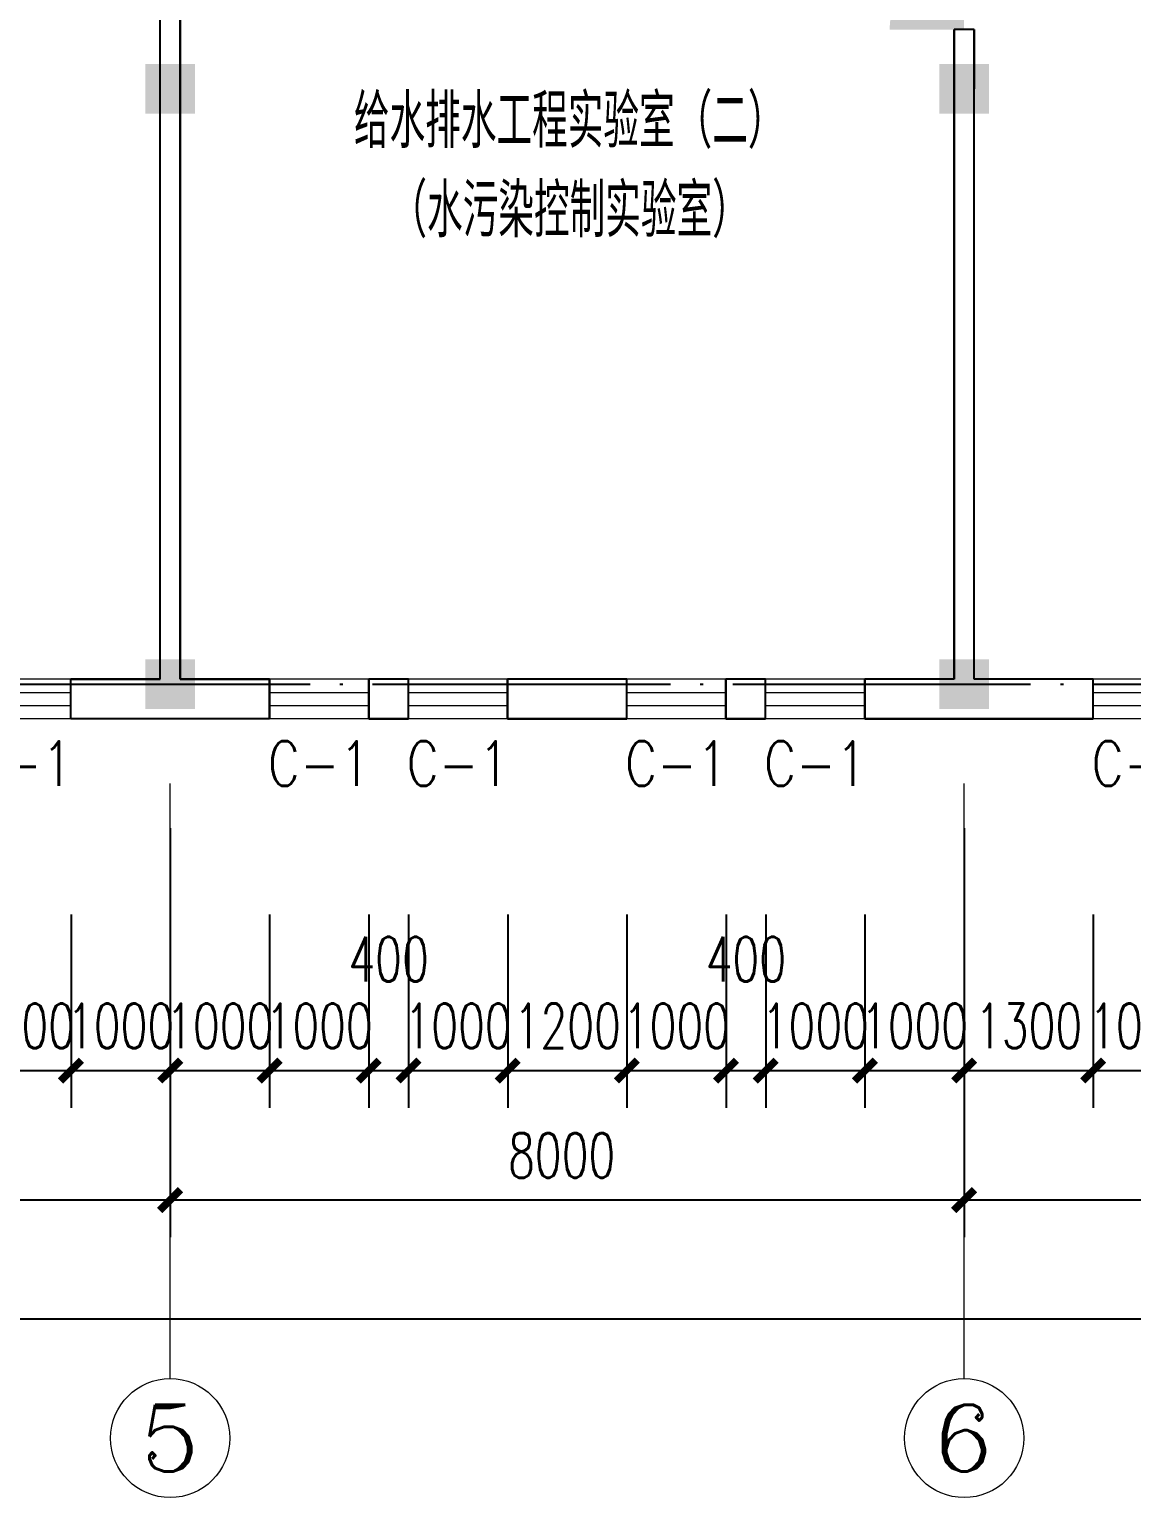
# Model space of a CAD drawing. Extents: x -220435 to 246757, y -381552 to -223577.
# Drawn here: x 86154 to 97260, y -357983 to -343183 of the extents above; entities that cross this region are included whole.
import ezdxf
from ezdxf.enums import TextEntityAlignment as Align

# ---------------------------------------------------------------- set-up
doc = ezdxf.new("R2010")
doc.units = 0
doc.header["$LTSCALE"] = 1500
doc.header["$MEASUREMENT"] = 0
doc.linetypes.add('DOTE', pattern=[2.42, 2, -0.2, 0.02, -0.2])
doc.layers.get('0').update_dxf_attribs({"linetype": 'CONTINUOUS'})
doc.layers.get('DEFPOINTS').update_dxf_attribs({"linetype": 'CONTINUOUS'})
for name, color, linetype in [('AXIS_TEXT', 7, 'CONTINUOUS'), ('COLUMN', 7, 'CONTINUOUS'), ('DOTE', 7, 'DOTE'), ('PUB_WALL', 7, 'CONTINUOUS'), ('WALL', 7, 'CONTINUOUS'), ('WINDOW_TEXT', 7, 'CONTINUOUS'), ('模压门', 90, 'CONTINUOUS')]:
    doc.layers.add(name, color=color, linetype=linetype)
for name, color, linetype, lineweight in [('PUB_DIM', 7, 'CONTINUOUS', 0), ('WINDOW', 7, 'CONTINUOUS', 0), ('我的', 7, 'CONTINUOUS', 0)]:
    doc.layers.add(name, color=color, linetype=linetype, lineweight=lineweight)
doc.styles.add('_SIMPLEX', font='SIMPLEX.shx', dxfattribs={"width": 0.8})
doc.styles.add('COMPLEX', font='COMPLEX')
doc.styles.add('DIM_FONT', font='TXT.shx', dxfattribs={"width": 0.7})
doc.styles.add('SIMPLEX', font='SIMPLEX.SHX')
doc.dimstyles.new('DIMN150', dxfattribs={"dimscale": 1.5, "dimtxt": 300, "dimasz": 1, "dimexe": 250, "dimexo": 300, "dimgap": 150, "dimtad": 1, "dimdec": 0, "dimzin": 0, "dimdsep": 46, "dimtxsty": 'DIM_FONT', "dimblk": '_DIMX', "dimcen": 0.09, "dimclrt": 7, "dimadec": 0, "dimazin": 0, "dimtfac": 1, "dimtdec": 0, "dimtix": 1, "dimtmove": 2, "dimatfit": 3, "dimldrblk": '_DIMX', "dimfxl": 1, "dimtolj": 1, "dimtzin": 0, "dimarcsym": 0})

# ---------------------------------------------------------------- blocks, each defined once
blk = doc.blocks.new('_DIMX')
blk.add_line((-150, 0), (150, 0))
at = {"const_width": 50}
blk.add_lwpolyline([(-70, -70), (70, 70)], dxfattribs=at)
blk = doc.blocks.new('*D533')
at = {"layer": 'DEFPOINTS', "color": 0, "lineweight": 20}
for p in [(61572, -350783), (103572, -350783), (61572, -356183)]:
    blk.add_point(p, dxfattribs=at)
at = {"layer": 'PUB_DIM', "color": 0, "lineweight": -2}
for p, q in [((61572, -351233), (61572, -356558)), ((103572, -351233), (103572, -356558)), ((103571, -356183), (61574, -356183))]:
    blk.add_line(p, q, dxfattribs=at)
at = {"layer": 'PUB_DIM', "color": 0, "lineweight": -2, "xscale": 1.5, "yscale": 1.5, "zscale": 1.5, "rotation": 180}
blk.add_blockref('_DIMX', (61572, -356183), dxfattribs=at)
at = {"layer": 'PUB_DIM', "color": 0, "lineweight": -2, "xscale": 1.5, "yscale": 1.5, "zscale": 1.5}
blk.add_blockref('_DIMX', (103572, -356183), dxfattribs=at)
at = {"layer": 'PUB_DIM', "color": 7, "insert": (82572, -355733), "char_height": 450, "attachment_point": 5, "style": 'DIM_FONT'}
blk.add_mtext('\\A1;42000', dxfattribs=at)
blk = doc.blocks.new('*D534')
at = {"layer": 'DEFPOINTS', "color": 0, "lineweight": 20}
for p in [(61572, -350783), (103572, -350783), (61572, -356183)]:
    blk.add_point(p, dxfattribs=at)
at = {"layer": 'PUB_DIM', "color": 0, "lineweight": -2}
for p, q in [((61572, -351233), (61572, -356558)), ((103572, -351233), (103572, -356558)), ((103571, -356183), (61574, -356183))]:
    blk.add_line(p, q, dxfattribs=at)
at = {"layer": 'PUB_DIM', "color": 0, "lineweight": -2, "xscale": 1.5, "yscale": 1.5, "zscale": 1.5, "rotation": 180}
blk.add_blockref('_DIMX', (61572, -356183), dxfattribs=at)
at = {"layer": 'PUB_DIM', "color": 0, "lineweight": -2, "xscale": 1.5, "yscale": 1.5, "zscale": 1.5}
blk.add_blockref('_DIMX', (103572, -356183), dxfattribs=at)
at = {"layer": 'PUB_DIM', "color": 7, "insert": (82572, -355733), "char_height": 450, "attachment_point": 5, "style": 'DIM_FONT'}
blk.add_mtext('\\A1;42000', dxfattribs=at)
blk = doc.blocks.new('*D536')
at = {"layer": 'DEFPOINTS', "color": 0, "lineweight": 20}
for p in [(79572, -350783), (87572, -350783), (79572, -354983)]:
    blk.add_point(p, dxfattribs=at)
at = {"layer": 'PUB_DIM', "color": 0, "lineweight": -2}
for p, q in [((79572, -351233), (79572, -355358)), ((87572, -351233), (87572, -355358)), ((87571, -354983), (79574, -354983))]:
    blk.add_line(p, q, dxfattribs=at)
at = {"layer": 'PUB_DIM', "color": 0, "lineweight": -2, "xscale": 1.5, "yscale": 1.5, "zscale": 1.5, "rotation": 180}
blk.add_blockref('_DIMX', (79572, -354983), dxfattribs=at)
at = {"layer": 'PUB_DIM', "color": 0, "lineweight": -2, "xscale": 1.5, "yscale": 1.5, "zscale": 1.5}
blk.add_blockref('_DIMX', (87572, -354983), dxfattribs=at)
at = {"layer": 'PUB_DIM', "color": 7, "insert": (83632, -354533), "char_height": 450, "attachment_point": 5, "style": 'DIM_FONT'}
blk.add_mtext('\\A1;8000', dxfattribs=at)
blk = doc.blocks.new('*D537')
at = {"layer": 'DEFPOINTS', "color": 0, "lineweight": 20}
for p in [(79572, -350783), (87572, -350783), (79572, -354983)]:
    blk.add_point(p, dxfattribs=at)
at = {"layer": 'PUB_DIM', "color": 0, "lineweight": -2}
for p, q in [((79572, -351233), (79572, -355358)), ((87572, -351233), (87572, -355358)), ((87571, -354983), (79574, -354983))]:
    blk.add_line(p, q, dxfattribs=at)
at = {"layer": 'PUB_DIM', "color": 0, "lineweight": -2, "xscale": 1.5, "yscale": 1.5, "zscale": 1.5, "rotation": 180}
blk.add_blockref('_DIMX', (79572, -354983), dxfattribs=at)
at = {"layer": 'PUB_DIM', "color": 0, "lineweight": -2, "xscale": 1.5, "yscale": 1.5, "zscale": 1.5}
blk.add_blockref('_DIMX', (87572, -354983), dxfattribs=at)
at = {"layer": 'PUB_DIM', "color": 7, "insert": (83632, -354533), "char_height": 450, "attachment_point": 5, "style": 'DIM_FONT'}
blk.add_mtext('\\A1;8000', dxfattribs=at)
blk = doc.blocks.new('*D429')
at = {"layer": 'DEFPOINTS', "color": 0, "lineweight": 20}
for p in [(89973, -351655), (90973, -351655), (90973, -353678)]:
    blk.add_point(p, dxfattribs=at)
at = {"layer": 'PUB_DIM', "color": 0, "lineweight": -2}
for p, q in [((89973, -352105), (89973, -354053)), ((90973, -352105), (90973, -354053)), ((89971, -353678), (89970, -353678)), ((89973, -353678), (90973, -353678)), ((90974, -353678), (90976, -353678))]:
    blk.add_line(p, q, dxfattribs=at)
at = {"layer": 'PUB_DIM', "color": 0, "lineweight": -2, "xscale": 1.5, "yscale": 1.5, "zscale": 1.5}
blk.add_blockref('_DIMX', (89973, -353678), dxfattribs=at)
at = {"layer": 'PUB_DIM', "color": 0, "lineweight": -2, "xscale": 1.5, "yscale": 1.5, "zscale": 1.5, "rotation": 180}
blk.add_blockref('_DIMX', (90973, -353678), dxfattribs=at)
at = {"layer": 'PUB_DIM', "color": 7, "insert": (90473, -353228), "char_height": 450, "attachment_point": 5, "style": 'DIM_FONT'}
blk.add_mtext('\\A1;1000', dxfattribs=at)
blk = doc.blocks.new('_WBLK')
for p, q in [((-0.5, 0.5), (0.5, 0.5)), ((0.5, 0.167), (-0.5, 0.167)), ((0.5, -0.167), (-0.5, -0.167)), ((-0.5, -0.5), (0.5, -0.5))]:
    blk.add_line(p, q)
at = {"layer": 'WINDOW_TEXT', "style": 'SIMPLEX', "flags": 9}
blk.add_attdef('A', text='', height=1, dxfattribs=at).set_placement((0, 1.5), align=Align.MIDDLE)
blk = doc.blocks.new('*D430')
at = {"layer": 'DEFPOINTS', "color": 0, "lineweight": 20}
for p in [(87572, -350783), (95572, -350783), (87572, -354983)]:
    blk.add_point(p, dxfattribs=at)
at = {"layer": 'PUB_DIM', "color": 0, "lineweight": -2}
for p, q in [((87572, -351233), (87572, -355358)), ((95572, -351233), (95572, -355358)), ((95571, -354983), (87574, -354983))]:
    blk.add_line(p, q, dxfattribs=at)
at = {"layer": 'PUB_DIM', "color": 0, "lineweight": -2, "xscale": 1.5, "yscale": 1.5, "zscale": 1.5, "rotation": 180}
blk.add_blockref('_DIMX', (87572, -354983), dxfattribs=at)
at = {"layer": 'PUB_DIM', "color": 0, "lineweight": -2, "xscale": 1.5, "yscale": 1.5, "zscale": 1.5}
blk.add_blockref('_DIMX', (95572, -354983), dxfattribs=at)
at = {"layer": 'PUB_DIM', "color": 7, "insert": (91517, -354533), "char_height": 450, "attachment_point": 5, "style": 'DIM_FONT'}
blk.add_mtext('\\A1;8000', dxfattribs=at)
blk = doc.blocks.new('*D431')
at = {"layer": 'DEFPOINTS', "color": 0, "lineweight": 20}
for p in [(87572, -350783), (95572, -350783), (87572, -354983)]:
    blk.add_point(p, dxfattribs=at)
at = {"layer": 'PUB_DIM', "color": 0, "lineweight": -2}
for p, q in [((87572, -351233), (87572, -355358)), ((95572, -351233), (95572, -355358)), ((95571, -354983), (87574, -354983))]:
    blk.add_line(p, q, dxfattribs=at)
at = {"layer": 'PUB_DIM', "color": 0, "lineweight": -2, "xscale": 1.5, "yscale": 1.5, "zscale": 1.5, "rotation": 180}
blk.add_blockref('_DIMX', (87572, -354983), dxfattribs=at)
at = {"layer": 'PUB_DIM', "color": 0, "lineweight": -2, "xscale": 1.5, "yscale": 1.5, "zscale": 1.5}
blk.add_blockref('_DIMX', (95572, -354983), dxfattribs=at)
at = {"layer": 'PUB_DIM', "color": 7, "insert": (91517, -354533), "char_height": 450, "attachment_point": 5, "style": 'DIM_FONT'}
blk.add_mtext('\\A1;8000', dxfattribs=at)
blk = doc.blocks.new('_AXISO')
blk.add_circle((0, 0), 0.5)
at = {"layer": 'AXIS_TEXT', "style": 'COMPLEX', "width": 1.041667}
blk.add_attdef('A', text='', height=0.56, dxfattribs=at).set_placement((-0.25, -0.28), (0.25, -0.28), align=Align.FIT)
blk = doc.blocks.new('*D438')
at = {"layer": 'DEFPOINTS', "color": 0, "lineweight": 20}
for p in [(89573, -351655), (89973, -351655), (89973, -353678)]:
    blk.add_point(p, dxfattribs=at)
at = {"layer": 'PUB_DIM', "color": 0, "lineweight": -2}
for p, q in [((89573, -352105), (89573, -354053)), ((89973, -352105), (89973, -354053)), ((89571, -353678), (89570, -353678)), ((89573, -353678), (89973, -353678)), ((89974, -353678), (89976, -353678))]:
    blk.add_line(p, q, dxfattribs=at)
at = {"layer": 'PUB_DIM', "color": 0, "lineweight": -2, "xscale": 1.5, "yscale": 1.5, "zscale": 1.5}
blk.add_blockref('_DIMX', (89573, -353678), dxfattribs=at)
at = {"layer": 'PUB_DIM', "color": 0, "lineweight": -2, "xscale": 1.5, "yscale": 1.5, "zscale": 1.5, "rotation": 180}
blk.add_blockref('_DIMX', (89973, -353678), dxfattribs=at)
at = {"layer": 'PUB_DIM', "color": 7, "insert": (89773, -352556), "char_height": 450, "attachment_point": 5, "style": 'DIM_FONT'}
blk.add_mtext('\\A1;400', dxfattribs=at)
blk = doc.blocks.new('*D439')
at = {"layer": 'DEFPOINTS', "color": 0, "lineweight": 20}
for p in [(88573, -351655), (89573, -351655), (89573, -353678)]:
    blk.add_point(p, dxfattribs=at)
at = {"layer": 'PUB_DIM', "color": 0, "lineweight": -2}
for p, q in [((88573, -352105), (88573, -354053)), ((89573, -352105), (89573, -354053)), ((88571, -353678), (88570, -353678)), ((88573, -353678), (89573, -353678)), ((89574, -353678), (89576, -353678))]:
    blk.add_line(p, q, dxfattribs=at)
at = {"layer": 'PUB_DIM', "color": 0, "lineweight": -2, "xscale": 1.5, "yscale": 1.5, "zscale": 1.5}
blk.add_blockref('_DIMX', (88573, -353678), dxfattribs=at)
at = {"layer": 'PUB_DIM', "color": 0, "lineweight": -2, "xscale": 1.5, "yscale": 1.5, "zscale": 1.5, "rotation": 180}
blk.add_blockref('_DIMX', (89573, -353678), dxfattribs=at)
at = {"layer": 'PUB_DIM', "color": 7, "insert": (89073, -353228), "char_height": 450, "attachment_point": 5, "style": 'DIM_FONT'}
blk.add_mtext('\\A1;1000', dxfattribs=at)
blk = doc.blocks.new('*D440')
at = {"layer": 'DEFPOINTS', "color": 0, "lineweight": 20}
for p in [(87572, -351655), (88573, -351655), (88573, -353678)]:
    blk.add_point(p, dxfattribs=at)
at = {"layer": 'PUB_DIM', "color": 0, "lineweight": -2}
for p, q in [((87572, -352105), (87572, -354053)), ((88573, -352105), (88573, -354053)), ((87571, -353678), (87569, -353678)), ((87572, -353678), (88573, -353678)), ((88574, -353678), (88576, -353678))]:
    blk.add_line(p, q, dxfattribs=at)
at = {"layer": 'PUB_DIM', "color": 0, "lineweight": -2, "xscale": 1.5, "yscale": 1.5, "zscale": 1.5}
blk.add_blockref('_DIMX', (87572, -353678), dxfattribs=at)
at = {"layer": 'PUB_DIM', "color": 0, "lineweight": -2, "xscale": 1.5, "yscale": 1.5, "zscale": 1.5, "rotation": 180}
blk.add_blockref('_DIMX', (88573, -353678), dxfattribs=at)
at = {"layer": 'PUB_DIM', "color": 7, "insert": (88072, -353228), "char_height": 450, "attachment_point": 5, "style": 'DIM_FONT'}
blk.add_mtext('\\A1;1000', dxfattribs=at)
blk = doc.blocks.new('*D441')
at = {"layer": 'DEFPOINTS', "color": 0, "lineweight": 20}
for p in [(86573, -351655), (87572, -351655), (87572, -353678)]:
    blk.add_point(p, dxfattribs=at)
at = {"layer": 'PUB_DIM', "color": 0, "lineweight": -2}
for p, q in [((86573, -352105), (86573, -354053)), ((87572, -352105), (87572, -354053)), ((86571, -353678), (86570, -353678)), ((86573, -353678), (87572, -353678)), ((87574, -353678), (87575, -353678))]:
    blk.add_line(p, q, dxfattribs=at)
at = {"layer": 'PUB_DIM', "color": 0, "lineweight": -2, "xscale": 1.5, "yscale": 1.5, "zscale": 1.5}
blk.add_blockref('_DIMX', (86573, -353678), dxfattribs=at)
at = {"layer": 'PUB_DIM', "color": 0, "lineweight": -2, "xscale": 1.5, "yscale": 1.5, "zscale": 1.5, "rotation": 180}
blk.add_blockref('_DIMX', (87572, -353678), dxfattribs=at)
at = {"layer": 'PUB_DIM', "color": 7, "insert": (87073, -353228), "char_height": 450, "attachment_point": 5, "style": 'DIM_FONT'}
blk.add_mtext('\\A1;1000', dxfattribs=at)
blk = doc.blocks.new('*D442')
at = {"layer": 'DEFPOINTS', "color": 0, "lineweight": 20}
for p in [(85573, -351655), (86573, -351655), (86573, -353678)]:
    blk.add_point(p, dxfattribs=at)
at = {"layer": 'PUB_DIM', "color": 0, "lineweight": -2}
for p, q in [((85573, -352105), (85573, -354053)), ((86573, -352105), (86573, -354053)), ((85571, -353678), (85570, -353678)), ((85573, -353678), (86573, -353678)), ((86574, -353678), (86576, -353678))]:
    blk.add_line(p, q, dxfattribs=at)
at = {"layer": 'PUB_DIM', "color": 0, "lineweight": -2, "xscale": 1.5, "yscale": 1.5, "zscale": 1.5}
blk.add_blockref('_DIMX', (85573, -353678), dxfattribs=at)
at = {"layer": 'PUB_DIM', "color": 0, "lineweight": -2, "xscale": 1.5, "yscale": 1.5, "zscale": 1.5, "rotation": 180}
blk.add_blockref('_DIMX', (86573, -353678), dxfattribs=at)
at = {"layer": 'PUB_DIM', "color": 7, "insert": (86073, -353228), "char_height": 450, "attachment_point": 5, "style": 'DIM_FONT'}
blk.add_mtext('\\A1;1000', dxfattribs=at)
blk = doc.blocks.new('_FZH')
blk.add_solid([(-0.5, -0.5), (0.5, -0.5), (-0.5, 0.5), (0.5, 0.5)])
blk = doc.blocks.new('*D443')
at = {"layer": 'DEFPOINTS', "color": 0, "lineweight": 20}
for p in [(95572, -351655), (99972, -351655), (95572, -354983)]:
    blk.add_point(p, dxfattribs=at)
at = {"layer": 'PUB_DIM', "color": 0, "lineweight": -2}
for p, q in [((95572, -352105), (95572, -355358)), ((99972, -352105), (99972, -355358)), ((99971, -354983), (95574, -354983))]:
    blk.add_line(p, q, dxfattribs=at)
at = {"layer": 'PUB_DIM', "color": 0, "lineweight": -2, "xscale": 1.5, "yscale": 1.5, "zscale": 1.5, "rotation": 180}
blk.add_blockref('_DIMX', (95572, -354983), dxfattribs=at)
at = {"layer": 'PUB_DIM', "color": 0, "lineweight": -2, "xscale": 1.5, "yscale": 1.5, "zscale": 1.5}
blk.add_blockref('_DIMX', (99972, -354983), dxfattribs=at)
at = {"layer": 'PUB_DIM', "color": 7, "insert": (97972, -354533), "char_height": 450, "attachment_point": 5, "style": 'DIM_FONT'}
blk.add_mtext('\\A1;4400', dxfattribs=at)
blk = doc.blocks.new('*D444')
at = {"layer": 'DEFPOINTS', "color": 0, "lineweight": 20}
for p in [(94573, -351655), (95572, -351655), (95572, -353678)]:
    blk.add_point(p, dxfattribs=at)
at = {"layer": 'PUB_DIM', "color": 0, "lineweight": -2}
for p, q in [((94573, -352105), (94573, -354053)), ((95572, -352105), (95572, -354053)), ((94571, -353678), (94570, -353678)), ((94573, -353678), (95572, -353678)), ((95574, -353678), (95575, -353678))]:
    blk.add_line(p, q, dxfattribs=at)
at = {"layer": 'PUB_DIM', "color": 0, "lineweight": -2, "xscale": 1.5, "yscale": 1.5, "zscale": 1.5}
blk.add_blockref('_DIMX', (94573, -353678), dxfattribs=at)
at = {"layer": 'PUB_DIM', "color": 0, "lineweight": -2, "xscale": 1.5, "yscale": 1.5, "zscale": 1.5, "rotation": 180}
blk.add_blockref('_DIMX', (95572, -353678), dxfattribs=at)
at = {"layer": 'PUB_DIM', "color": 7, "insert": (95072, -353228), "char_height": 450, "attachment_point": 5, "style": 'DIM_FONT'}
blk.add_mtext('\\A1;1000', dxfattribs=at)
blk = doc.blocks.new('*D445')
at = {"layer": 'DEFPOINTS', "color": 0, "lineweight": 20}
for p in [(93573, -351655), (94573, -351655), (94573, -353678)]:
    blk.add_point(p, dxfattribs=at)
at = {"layer": 'PUB_DIM', "color": 0, "lineweight": -2}
for p, q in [((93573, -352105), (93573, -354053)), ((94573, -352105), (94573, -354053)), ((93571, -353678), (93570, -353678)), ((93573, -353678), (94573, -353678)), ((94574, -353678), (94576, -353678))]:
    blk.add_line(p, q, dxfattribs=at)
at = {"layer": 'PUB_DIM', "color": 0, "lineweight": -2, "xscale": 1.5, "yscale": 1.5, "zscale": 1.5}
blk.add_blockref('_DIMX', (93573, -353678), dxfattribs=at)
at = {"layer": 'PUB_DIM', "color": 0, "lineweight": -2, "xscale": 1.5, "yscale": 1.5, "zscale": 1.5, "rotation": 180}
blk.add_blockref('_DIMX', (94573, -353678), dxfattribs=at)
at = {"layer": 'PUB_DIM', "color": 7, "insert": (94073, -353228), "char_height": 450, "attachment_point": 5, "style": 'DIM_FONT'}
blk.add_mtext('\\A1;1000', dxfattribs=at)
blk = doc.blocks.new('*D446')
at = {"layer": 'DEFPOINTS', "color": 0, "lineweight": 20}
for p in [(93173, -351655), (93573, -351655), (93573, -353678)]:
    blk.add_point(p, dxfattribs=at)
at = {"layer": 'PUB_DIM', "color": 0, "lineweight": -2}
for p, q in [((93173, -352105), (93173, -354053)), ((93573, -352105), (93573, -354053)), ((93171, -353678), (93170, -353678)), ((93173, -353678), (93573, -353678)), ((93574, -353678), (93576, -353678))]:
    blk.add_line(p, q, dxfattribs=at)
at = {"layer": 'PUB_DIM', "color": 0, "lineweight": -2, "xscale": 1.5, "yscale": 1.5, "zscale": 1.5}
blk.add_blockref('_DIMX', (93173, -353678), dxfattribs=at)
at = {"layer": 'PUB_DIM', "color": 0, "lineweight": -2, "xscale": 1.5, "yscale": 1.5, "zscale": 1.5, "rotation": 180}
blk.add_blockref('_DIMX', (93573, -353678), dxfattribs=at)
at = {"layer": 'PUB_DIM', "color": 7, "insert": (93373, -352556), "char_height": 450, "attachment_point": 5, "style": 'DIM_FONT'}
blk.add_mtext('\\A1;400', dxfattribs=at)
blk = doc.blocks.new('*D447')
at = {"layer": 'DEFPOINTS', "color": 0, "lineweight": 20}
for p in [(92173, -351655), (93173, -351655), (93173, -353678)]:
    blk.add_point(p, dxfattribs=at)
at = {"layer": 'PUB_DIM', "color": 0, "lineweight": -2}
for p, q in [((92173, -352105), (92173, -354053)), ((93173, -352105), (93173, -354053)), ((92171, -353678), (92170, -353678)), ((92173, -353678), (93173, -353678)), ((93174, -353678), (93176, -353678))]:
    blk.add_line(p, q, dxfattribs=at)
at = {"layer": 'PUB_DIM', "color": 0, "lineweight": -2, "xscale": 1.5, "yscale": 1.5, "zscale": 1.5}
blk.add_blockref('_DIMX', (92173, -353678), dxfattribs=at)
at = {"layer": 'PUB_DIM', "color": 0, "lineweight": -2, "xscale": 1.5, "yscale": 1.5, "zscale": 1.5, "rotation": 180}
blk.add_blockref('_DIMX', (93173, -353678), dxfattribs=at)
at = {"layer": 'PUB_DIM', "color": 7, "insert": (92673, -353228), "char_height": 450, "attachment_point": 5, "style": 'DIM_FONT'}
blk.add_mtext('\\A1;1000', dxfattribs=at)
blk = doc.blocks.new('*D448')
at = {"layer": 'DEFPOINTS', "color": 0, "lineweight": 20}
for p in [(90973, -351655), (92173, -351655), (92173, -353678)]:
    blk.add_point(p, dxfattribs=at)
at = {"layer": 'PUB_DIM', "color": 0, "lineweight": -2}
for p, q in [((90973, -352105), (90973, -354053)), ((92173, -352105), (92173, -354053)), ((90971, -353678), (90970, -353678)), ((90973, -353678), (92173, -353678)), ((92174, -353678), (92176, -353678))]:
    blk.add_line(p, q, dxfattribs=at)
at = {"layer": 'PUB_DIM', "color": 0, "lineweight": -2, "xscale": 1.5, "yscale": 1.5, "zscale": 1.5}
blk.add_blockref('_DIMX', (90973, -353678), dxfattribs=at)
at = {"layer": 'PUB_DIM', "color": 0, "lineweight": -2, "xscale": 1.5, "yscale": 1.5, "zscale": 1.5, "rotation": 180}
blk.add_blockref('_DIMX', (92173, -353678), dxfattribs=at)
at = {"layer": 'PUB_DIM', "color": 7, "insert": (91573, -353228), "char_height": 450, "attachment_point": 5, "style": 'DIM_FONT'}
blk.add_mtext('\\A1;1200', dxfattribs=at)
blk = doc.blocks.new('*D452')
at = {"layer": 'DEFPOINTS', "color": 0, "lineweight": 20}
for p in [(96872, -351655), (97872, -351655), (97872, -353678)]:
    blk.add_point(p, dxfattribs=at)
at = {"layer": 'PUB_DIM', "color": 0, "lineweight": -2}
for p, q in [((96872, -352105), (96872, -354053)), ((97872, -352105), (97872, -354053)), ((96871, -353678), (96869, -353678)), ((96872, -353678), (97872, -353678)), ((97874, -353678), (97875, -353678))]:
    blk.add_line(p, q, dxfattribs=at)
at = {"layer": 'PUB_DIM', "color": 0, "lineweight": -2, "xscale": 1.5, "yscale": 1.5, "zscale": 1.5}
blk.add_blockref('_DIMX', (96872, -353678), dxfattribs=at)
at = {"layer": 'PUB_DIM', "color": 0, "lineweight": -2, "xscale": 1.5, "yscale": 1.5, "zscale": 1.5, "rotation": 180}
blk.add_blockref('_DIMX', (97872, -353678), dxfattribs=at)
at = {"layer": 'PUB_DIM', "color": 7, "insert": (97372, -353228), "char_height": 450, "attachment_point": 5, "style": 'DIM_FONT'}
blk.add_mtext('\\A1;1000', dxfattribs=at)
blk = doc.blocks.new('*D453')
at = {"layer": 'DEFPOINTS', "color": 0, "lineweight": 20}
for p in [(95572, -351655), (96872, -351655), (96872, -353678)]:
    blk.add_point(p, dxfattribs=at)
at = {"layer": 'PUB_DIM', "color": 0, "lineweight": -2}
for p, q in [((95572, -352105), (95572, -354053)), ((96872, -352105), (96872, -354053)), ((95571, -353678), (95569, -353678)), ((95572, -353678), (96872, -353678)), ((96874, -353678), (96875, -353678))]:
    blk.add_line(p, q, dxfattribs=at)
at = {"layer": 'PUB_DIM', "color": 0, "lineweight": -2, "xscale": 1.5, "yscale": 1.5, "zscale": 1.5}
blk.add_blockref('_DIMX', (95572, -353678), dxfattribs=at)
at = {"layer": 'PUB_DIM', "color": 0, "lineweight": -2, "xscale": 1.5, "yscale": 1.5, "zscale": 1.5, "rotation": 180}
blk.add_blockref('_DIMX', (96872, -353678), dxfattribs=at)
at = {"layer": 'PUB_DIM', "color": 7, "insert": (96222, -353228), "char_height": 450, "attachment_point": 5, "style": 'DIM_FONT'}
blk.add_mtext('\\A1;1300', dxfattribs=at)

msp = doc.modelspace()

# ---------------------------------------------------------------- hatches: boundary and pattern name
at = {"layer": '模压门'}
msp.add_hatch(color=256, dxfattribs=at).paths.add_polyline_path([(94822.2, -343185.5, -0.4142136), (95572.2, -342435.5), (95572.2, -343185.5)])

# ---------------------------------------------------------------- linework, layer by layer
at = {"layer": 'DOTE'}
msp.add_line((60572.4, -349782.5), (103542.4, -349782.5), dxfattribs=at)
at = {"layer": 'PUB_DIM'}
for p, q in [((87572.4, -356782.5), (87572.4, -350782.5)), ((87572.4, -356782.5), (87572.4, -350782.5)), ((95572.4, -356782.5), (95572.4, -350782.5)), ((95572.4, -356782.5), (95572.4, -350782.5))]:
    msp.add_line(p, q, dxfattribs=at)
at = {"layer": 'PUB_WALL'}
for p, q in [((87472.4, -349732.5), (87472.4, -334582.5)), ((87472.4, -349732.5), (87472.4, -334582.5)), ((87672.4, -349732.5), (87672.4, -334582.5)), ((87672.4, -334582.5), (87672.4, -349732.5)), ((95472.4, -349732.5), (95472.4, -343182.5)), ((95672.4, -343182.5), (95472.4, -343182.5)), ((95672.4, -343182.5), (95472.4, -343182.5)), ((95472.4, -343182.5), (95472.4, -349732.5)), ((95672.4, -343182.5), (95672.4, -343782.5)), ((95672.4, -343782.5), (95672.4, -343182.5)), ((95672.4, -349732.5), (95672.4, -343782.5)), ((95672.4, -349732.5), (95672.4, -343782.5)), ((86572.8, -350132.5), (86572.8, -349732.5)), ((87472.4, -349732.5), (86572.8, -349732.5)), ((86572.8, -350132.5), (86572.8, -349732.5)), ((86572.8, -349732.5), (87472.4, -349732.5)), ((88572.5, -349732.5), (87672.4, -349732.5)), ((87672.4, -349732.5), (88572.5, -349732.5)), ((88572.5, -350132.5), (88572.5, -349732.5)), ((88572.5, -349732.5), (88572.5, -350132.5)), ((89972.5, -349732.5), (89572.5, -349732.5)), ((89572.5, -350132.5), (89572.5, -349732.5)), ((89972.5, -349732.5), (89572.5, -349732.5)), ((89572.5, -349732.5), (89572.5, -350132.5)), ((89972.5, -350132.5), (89972.5, -349732.5)), ((89972.5, -350132.5), (89972.5, -349732.5)), ((92172.5, -349732.5), (90972.5, -349732.5)), ((90972.5, -350132.5), (90972.5, -349732.5)), ((92172.5, -349732.5), (90972.5, -349732.5)), ((90972.5, -349732.5), (90972.5, -350132.5)), ((92172.5, -350132.5), (92172.5, -349732.5)), ((92172.5, -350132.5), (92172.5, -349732.5)), ((93572.5, -349732.5), (93172.5, -349732.5)), ((93172.5, -350132.5), (93172.5, -349732.5)), ((93572.5, -349732.5), (93172.5, -349732.5)), ((93172.5, -349732.5), (93172.5, -350132.5)), ((93572.5, -350132.5), (93572.5, -349732.5)), ((93572.5, -350132.5), (93572.5, -349732.5)), ((95472.4, -349732.5), (94572.5, -349732.5)), ((94572.5, -350132.5), (94572.5, -349732.5)), ((95472.4, -349732.5), (94572.5, -349732.5)), ((94572.5, -349732.5), (94572.5, -350132.5)), ((96872.4, -349732.5), (95672.4, -349732.5)), ((96872.4, -349732.5), (95672.4, -349732.5)), ((96872.4, -350132.5), (96872.4, -349732.5)), ((96872.4, -350132.5), (96872.4, -349732.5)), ((88572.5, -350132.5), (86572.8, -350132.5)), ((88572.5, -350132.5), (86572.8, -350132.5)), ((89972.5, -350132.5), (89572.5, -350132.5)), ((89572.5, -350132.5), (89972.5, -350132.5)), ((92172.5, -350132.5), (90972.5, -350132.5)), ((90972.5, -350132.5), (92172.5, -350132.5)), ((93572.5, -350132.5), (93172.5, -350132.5)), ((93172.5, -350132.5), (93572.5, -350132.5)), ((96872.4, -350132.5), (94572.5, -350132.5)), ((94572.5, -350132.5), (96872.4, -350132.5))]:
    msp.add_line(p, q, dxfattribs=at)
at = {"layer": 'WALL'}
for p, q in [((87472.4, -349732.5), (87472.4, -334582.5)), ((87672.4, -349732.5), (87672.4, -334582.5)), ((95472.4, -349732.5), (95472.4, -343182.5)), ((95672.4, -343182.5), (95472.4, -343182.5)), ((95672.4, -343182.5), (95672.4, -343782.5)), ((95672.4, -349732.5), (95672.4, -343782.5)), ((86572.8, -350132.5), (86572.8, -349732.5)), ((87472.4, -349732.5), (86572.8, -349732.5)), ((88572.5, -349732.5), (87672.4, -349732.5)), ((88572.5, -350132.5), (88572.5, -349732.5)), ((89972.5, -349732.5), (89572.5, -349732.5)), ((89572.5, -350132.5), (89572.5, -349732.5)), ((89972.5, -350132.5), (89972.5, -349732.5)), ((92172.5, -349732.5), (90972.5, -349732.5)), ((90972.5, -350132.5), (90972.5, -349732.5)), ((92172.5, -350132.5), (92172.5, -349732.5)), ((93572.5, -349732.5), (93172.5, -349732.5)), ((93172.5, -350132.5), (93172.5, -349732.5)), ((93572.5, -350132.5), (93572.5, -349732.5)), ((95472.4, -349732.5), (94572.5, -349732.5)), ((94572.5, -350132.5), (94572.5, -349732.5)), ((96872.4, -349732.5), (95672.4, -349732.5)), ((96872.4, -350132.5), (96872.4, -349732.5)), ((88572.5, -350132.5), (86572.8, -350132.5)), ((89972.5, -350132.5), (89572.5, -350132.5)), ((92172.5, -350132.5), (90972.5, -350132.5)), ((93572.5, -350132.5), (93172.5, -350132.5)), ((96872.4, -350132.5), (94572.5, -350132.5))]:
    msp.add_line(p, q, dxfattribs=at)

# ---------------------------------------------------------------- block references
at = {"layer": 'COLUMN', "xscale": 500, "yscale": 500, "zscale": 500}
for p in [(87572.4, -343782.5), (95572.4, -343782.5), (87572.4, -349782.5), (95572.4, -349782.5)]:
    msp.add_blockref('_FZH', p, dxfattribs=at)
at = {"layer": 'PUB_DIM'}
ref = msp.add_blockref('_AXISO', (87572.4, -357382.5), dxfattribs=dict(at, xscale=1200, yscale=1200, zscale=1200))
ref.add_attrib('A', '5', dxfattribs={"layer": 'AXIS_TEXT', "height": 672, "style": 'COMPLEX', "width": 1.339286}).set_placement((87272.4, -357718.5), (87872.4, -357718.5), align=Align.FIT)
ref = msp.add_blockref('_AXISO', (95572.4, -357382.5), dxfattribs=dict(at, xscale=1200, yscale=1200, zscale=1200))
ref.add_attrib('A', '6', dxfattribs={"layer": 'AXIS_TEXT', "height": 672, "style": 'COMPLEX', "width": 1.339286}).set_placement((95272.4, -357718.5), (95872.4, -357718.5), align=Align.FIT)
at = {"layer": 'WINDOW'}
ref = msp.add_blockref('_WBLK', (86072.8, -349932.5), dxfattribs=dict(at, xscale=1000, yscale=399.9999999999418, zscale=1000, rotation=180))
ref.add_attrib('A', 'C-1', dxfattribs={"layer": 'WINDOW_TEXT', "height": 450, "style": '_SIMPLEX', "width": 0.8, "flags": 8}).set_placement((86072.8, -350582.5), align=Align.MIDDLE)
ref = msp.add_blockref('_WBLK', (89072.5, -349932.5), dxfattribs=dict(at, xscale=1000, yscale=400, zscale=1000, rotation=180))
ref.add_attrib('A', 'C-1', dxfattribs={"layer": 'WINDOW_TEXT', "height": 450, "style": '_SIMPLEX', "width": 0.8, "flags": 8}).set_placement((89072.5, -350582.5), align=Align.MIDDLE)
ref = msp.add_blockref('_WBLK', (90472.5, -349932.5), dxfattribs=dict(at, xscale=1000, yscale=400, zscale=1000, rotation=180))
ref.add_attrib('A', 'C-1', dxfattribs={"layer": 'WINDOW_TEXT', "height": 450, "style": '_SIMPLEX', "width": 0.8, "flags": 8}).set_placement((90472.5, -350582.5), align=Align.MIDDLE)
ref = msp.add_blockref('_WBLK', (92672.5, -349932.5), dxfattribs=dict(at, xscale=1000, yscale=400, zscale=1000, rotation=180))
ref.add_attrib('A', 'C-1', dxfattribs={"layer": 'WINDOW_TEXT', "height": 450, "style": '_SIMPLEX', "width": 0.8, "flags": 8}).set_placement((92672.5, -350582.5), align=Align.MIDDLE)
ref = msp.add_blockref('_WBLK', (94072.5, -349932.5), dxfattribs=dict(at, xscale=1000, yscale=400, zscale=1000, rotation=180))
ref.add_attrib('A', 'C-1', dxfattribs={"layer": 'WINDOW_TEXT', "height": 450, "style": '_SIMPLEX', "width": 0.8, "flags": 8}).set_placement((94072.5, -350582.5), align=Align.MIDDLE)
ref = msp.add_blockref('_WBLK', (97372.4, -349932.5), dxfattribs=dict(at, xscale=1000, yscale=400, zscale=1000, rotation=180))
ref.add_attrib('A', 'C-1', dxfattribs={"layer": 'WINDOW_TEXT', "height": 450, "style": '_SIMPLEX', "width": 0.8, "flags": 8}).set_placement((97372.4, -350582.5), align=Align.MIDDLE)

# ---------------------------------------------------------------- texts
at = {"layer": '我的', "linetype": 'ByBlock', "lineweight": 20, "insert": (91597.2, -343837.7), "char_height": 540, "width": 5190.34, "attachment_point": 2, "style": 'DIM_FONT'}
msp.add_mtext('{\\Fcomplex,stk|c134;给水排水工程实验室\\Fcomplex,hztxt|c134;（\\Fcomplex,stk|c134;二\\Fcomplex,hztxt|c134;）\\P（\\Fcomplex,stk|c134;水污染控制实验室\\Fcomplex,hztxt|c134;）}', dxfattribs=at)

# ---------------------------------------------------------------- dimensions: what is measured, and where the dimension line sits
at = {"layer": 'PUB_DIM'}
for p1, p2, distance, picture, middle in [((103572.4, -350782.5), (61572.4, -350782.5), 5400, '*D533', (82572.4, -355732.5)), ((103572.4, -350782.5), (61572.4, -350782.5), 5400, '*D534', (82572.4, -355732.5)), ((85572.8, -351654.6), (86572.8, -351654.6), -2023, '*D442', (86072.8, -353227.5)), ((86572.8, -351654.6), (87572.4, -351654.6), -2023, '*D441', (87072.6, -353227.5)), ((87572.4, -351654.6), (88572.5, -351654.6), -2023, '*D440', (88072.5, -353227.5)), ((88572.5, -351654.6), (89572.5, -351654.6), -2023, '*D439', (89072.5, -353227.5)), ((89972.5, -351654.6), (90972.5, -351654.6), -2023, '*D429', (90472.5, -353227.5)), ((90972.5, -351654.6), (92172.5, -351654.6), -2023, '*D448', (91572.5, -353227.5)), ((92172.5, -351654.6), (93172.5, -351654.6), -2023, '*D447', (92672.5, -353227.5)), ((93572.5, -351654.6), (94572.5, -351654.6), -2023, '*D445', (94072.5, -353227.5)), ((94572.5, -351654.6), (95572.4, -351654.6), -2023, '*D444', (95072.5, -353227.5)), ((95572.4, -351654.6), (96872.4, -351654.6), -2023, '*D453', (96222.4, -353227.5)), ((96872.4, -351654.6), (97872.4, -351654.6), -2023, '*D452', (97372.4, -353227.5))]:
    dim = msp.add_aligned_dim(p1=p1, p2=p2, distance=distance, dimstyle='DIMN150', dxfattribs=at)
    dim.commit()
    dim.dimension.update_dxf_attribs({"geometry": picture, "text_midpoint": middle})
for base, p1, p2, picture, middle in [((79572.4, -354982.5), (87572.4, -350782.5), (79572.4, -350782.5), '*D536', (83632.4, -354532.5)), ((79572.4, -354982.5), (87572.4, -350782.5), (79572.4, -350782.5), '*D537', (83632.4, -354532.5)), ((87572.4, -354982.5), (95572.4, -350782.5), (87572.4, -350782.5), '*D430', (91517.4, -354532.5)), ((87572.4, -354982.5), (95572.4, -350782.5), (87572.4, -350782.5), '*D431', (91517.4, -354532.5))]:
    dim = msp.add_linear_dim(base=base, p1=p1, p2=p2, dimstyle='DIMN150', dxfattribs=at)
    dim.commit()
    dim.dimension.update_dxf_attribs({"geometry": picture, "text_midpoint": middle, "dimtype": 160})
for base, p1, p2, angle, picture, middle in [((89972.5, -353677.5), (89572.5, -351654.6), (89972.5, -351654.6), 0, '*D438', (89772.5, -352556.1)), ((93572.5, -353677.5), (93172.5, -351654.6), (93572.5, -351654.6), 0, '*D446', (93372.5, -352556.1)), ((95572.4, -354982.5), (99972.4, -351654.6), (95572.4, -351654.6), 180, '*D443', (97972.4, -354532.5))]:
    dim = msp.add_linear_dim(base=base, p1=p1, p2=p2, angle=angle, dimstyle='DIMN150', dxfattribs=at)
    dim.commit()
    dim.dimension.update_dxf_attribs({"geometry": picture, "text_midpoint": middle, "dimtype": 161})

doc.saveas('drawing.dxf')
